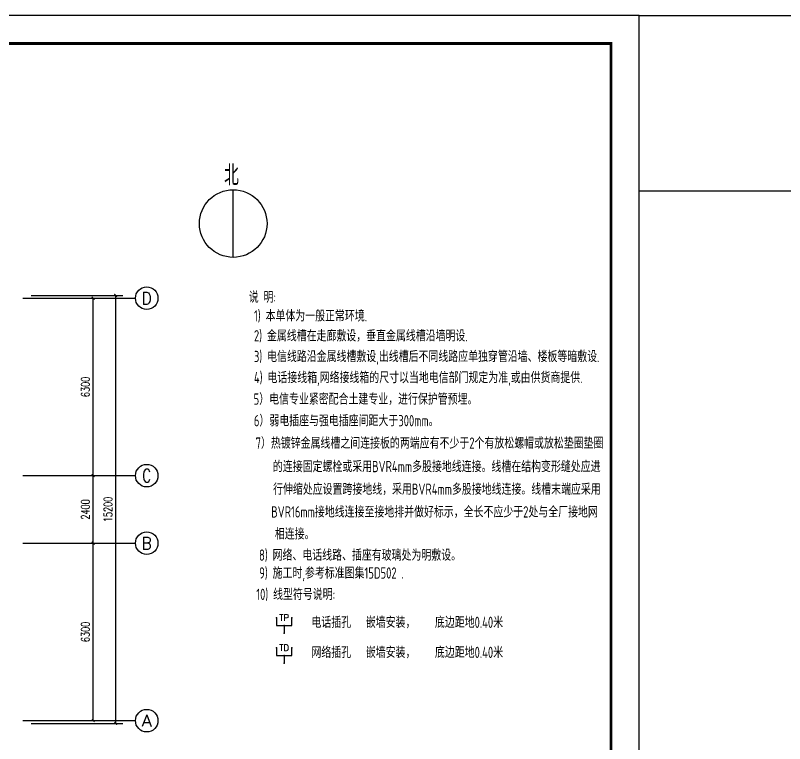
# Model space of a CAD drawing. Extents: x 6250600 to 6678662, y -692028 to -290561.
# Drawn here: x 6510527 to 6537826, y -404482 to -378624 of the extents above; entities that cross this region are included whole.
import ezdxf
from ezdxf.enums import TextEntityAlignment as Align

# ---------------------------------------------------------------- set-up
doc = ezdxf.new("R2010")
doc.units = 0
doc.header["$LTSCALE"] = 1000
doc.header["$MEASUREMENT"] = 0
doc.layers.get('0').update_dxf_attribs({"linetype": 'CONTINUOUS'})
doc.layers.get('Defpoints').update_dxf_attribs({"linetype": 'CONTINUOUS'})
for name, color, linetype in [('AXIS_TEXT', 7, 'CONTINUOUS'), ('PUB_TEXT', 7, 'CONTINUOUS'), ('PUB_TITLE', 4, 'CONTINUOUS'), ('建筑底图', 251, 'CONTINUOUS'), ('电信', 7, 'CONTINUOUS')]:
    doc.layers.add(name, color=color, linetype=linetype)
doc.styles.add('_TCH_AXIS', font='COMPLEX', dxfattribs={"bigfont": 'GBCBIG'})
doc.styles.add('_TCH_DIM', font='SIMPLEX', dxfattribs={"bigfont": 'GBCBIG'})
doc.styles.add('_TCH_DIM_T3', font='SIMPLEX', dxfattribs={"width": 0.705882, "bigfont": 'GBCBIG'})
doc.styles.add('_TCH_LABEL', font='COMPLEX', dxfattribs={"bigfont": 'GBCBIG'})
doc.styles.add('COMPLEX', font='COMPLEX')
doc.styles.add('SCEI', font='sceie.shx', dxfattribs={"width": 0.8, "height": 400, "bigfont": 'sceic.shx'})
doc.dimstyles.new('_TCH_ARCH&&100', dxfattribs={"dimtxt": 297.5, "dimasz": 100, "dimexe": 250, "dimexo": 300, "dimgap": 126.25, "dimtad": 1, "dimdec": 0, "dimzin": 0, "dimdsep": 46, "dimtxsty": '_TCH_DIM_T3', "dimblk": 'ARCHTICK', "dimcen": 0.09, "dimclrt": 7, "dimazin": 2, "dimtfac": 1, "dimtdec": 0, "dimtix": 1, "dimtmove": 2, "dimatfit": 3, "dimfxl": 0, "dimtolj": 1, "dimtzin": 0, "dimarcsym": 0})

# ---------------------------------------------------------------- blocks, each defined once
blk = doc.blocks.new('$equip$00001382')
for p, q in [((-0.5, 0.499), (-0.5, 0.999)), ((0.5, 0.999), (0.5, 0.499)), ((0.5, 0.499), (-0.5, 0.499)), ((0, 0.5), (0, 0))]:
    blk.add_line(p, q)
for p in [(-0.5, 0.999), (0.5, 0.999), (0, 0.499), (0, 0)]:
    blk.add_point(p)
at = {"style": '_TCH_LABEL', "flags": 8}
blk.add_attdef('$TEXT$', text='', height=0.4, dxfattribs=at).set_placement((0, 0.999), align=Align.MIDDLE_CENTER)
at = {"style": '_TCH_LABEL', "flags": 9}
blk.add_attdef('A', (0, 0), '', height=0.00002, dxfattribs=at)
blk = doc.blocks.new('_ArchTick')
at = {"color": 0, "linetype": 'ByBlock', "const_width": 0.4}
blk.add_lwpolyline([(-0.5, -0.5), (0.5, 0.5)], dxfattribs=at)
blk = doc.blocks.new('*D456')
at = {"layer": 'Defpoints', "color": 0, "transparency": 16777216}
for p in [(6510787, -388566), (6514087, -388566), (6510787, -403766)]:
    blk.add_point(p, dxfattribs=at)
at = {"layer": '建筑底图', "color": 0, "lineweight": -2, "transparency": 16777216}
for p, q in [((6511087, -388566), (6514337, -388566)), ((6514087, -403766), (6514087, -388566)), ((6511087, -403766), (6514337, -403766))]:
    blk.add_line(p, q, dxfattribs=at)
at = {"layer": '建筑底图', "color": 0, "lineweight": -2, "transparency": 16777216, "xscale": 100, "yscale": 100, "zscale": 100}
for p, rotation in [((6514087, -388566), 90), ((6514087, -403766), 270)]:
    blk.add_blockref('_ArchTick', p, dxfattribs=dict(at, rotation=rotation))
at = {"layer": '建筑底图', "color": 7, "transparency": 16777216, "insert": (6513812, -396166), "char_height": 297.5, "attachment_point": 5, "rotation": 90, "style": '_TCH_DIM_T3'}
blk.add_mtext('\\A1;15200', dxfattribs=at)
blk = doc.blocks.new('*D457')
at = {"layer": 'Defpoints', "color": 0, "transparency": 16777216}
for p in [(6510787, -397366), (6513287, -397366), (6510787, -403666)]:
    blk.add_point(p, dxfattribs=at)
at = {"layer": '建筑底图', "color": 0, "lineweight": -2, "transparency": 16777216}
for p, q in [((6511087, -397366), (6513537, -397366)), ((6513287, -403666), (6513287, -397366)), ((6511087, -403666), (6513537, -403666))]:
    blk.add_line(p, q, dxfattribs=at)
at = {"layer": '建筑底图', "color": 0, "lineweight": -2, "transparency": 16777216, "xscale": 100, "yscale": 100, "zscale": 100}
for p, rotation in [((6513287, -397366), 90), ((6513287, -403666), 270)]:
    blk.add_blockref('_ArchTick', p, dxfattribs=dict(at, rotation=rotation))
at = {"layer": '建筑底图', "color": 7, "transparency": 16777216, "insert": (6513012, -400516), "char_height": 297.5, "attachment_point": 5, "rotation": 90, "style": '_TCH_DIM_T3'}
blk.add_mtext('\\A1;6300', dxfattribs=at)
blk = doc.blocks.new('*D458')
at = {"layer": 'Defpoints', "color": 0, "transparency": 16777216}
for p in [(6510787, -394966), (6513287, -394966), (6510787, -397366)]:
    blk.add_point(p, dxfattribs=at)
at = {"layer": '建筑底图', "color": 0, "lineweight": -2, "transparency": 16777216}
for p, q in [((6511087, -394966), (6513537, -394966)), ((6513287, -397366), (6513287, -394966)), ((6511087, -397366), (6513537, -397366))]:
    blk.add_line(p, q, dxfattribs=at)
at = {"layer": '建筑底图', "color": 0, "lineweight": -2, "transparency": 16777216, "xscale": 100, "yscale": 100, "zscale": 100}
for p, rotation in [((6513287, -394966), 90), ((6513287, -397366), 270)]:
    blk.add_blockref('_ArchTick', p, dxfattribs=dict(at, rotation=rotation))
at = {"layer": '建筑底图', "color": 7, "transparency": 16777216, "insert": (6513012, -396166), "char_height": 297.5, "attachment_point": 5, "rotation": 90, "style": '_TCH_DIM_T3'}
blk.add_mtext('\\A1;2400', dxfattribs=at)
blk = doc.blocks.new('*D459')
at = {"layer": 'Defpoints', "color": 0, "transparency": 16777216}
for p in [(6510787, -388666), (6513287, -388666), (6510787, -394966)]:
    blk.add_point(p, dxfattribs=at)
at = {"layer": '建筑底图', "color": 0, "lineweight": -2, "transparency": 16777216}
for p, q in [((6511087, -388666), (6513537, -388666)), ((6513287, -394966), (6513287, -388666)), ((6511087, -394966), (6513537, -394966))]:
    blk.add_line(p, q, dxfattribs=at)
at = {"layer": '建筑底图', "color": 0, "lineweight": -2, "transparency": 16777216, "xscale": 100, "yscale": 100, "zscale": 100}
for p, rotation in [((6513287, -388666), 90), ((6513287, -394966), 270)]:
    blk.add_blockref('_ArchTick', p, dxfattribs=dict(at, rotation=rotation))
at = {"layer": '建筑底图', "color": 7, "transparency": 16777216, "insert": (6513012, -391816), "char_height": 297.5, "attachment_point": 5, "rotation": 90, "style": '_TCH_DIM_T3'}
blk.add_mtext('\\A1;6300', dxfattribs=at)
blk = doc.blocks.new('_AXISO')
blk.add_circle((0, 0), 0.5)
at = {"layer": 'AXIS_TEXT', "style": 'COMPLEX', "width": 1.041667}
blk.add_attdef('A', text='', height=0.56, dxfattribs=at).set_placement((-0.25, -0.28), (0.25, -0.28), align=Align.FIT)

msp = doc.modelspace()

# ---------------------------------------------------------------- linework, layer by layer
at = {"color": 1}
msp.add_lwpolyline([(6532665, -378623.5), (6544037.7, -378623.5), (6544037.7, -384868.3), (6532665, -384868.3)], close=True, dxfattribs=at)
at = {"layer": 'PUB_TITLE', "color": 4}
msp.add_lwpolyline([(6473265, -420623.5), (6532665, -420623.5), (6532665, -378623.5), (6473265, -378623.5)], close=True, dxfattribs=at)
at = {"layer": 'PUB_TITLE', "color": 4, "const_width": 100}
msp.add_lwpolyline([(6475765, -419623.5), (6531665, -419623.5), (6531665, -379623.5), (6475765, -379623.5)], close=True, dxfattribs=at)
at = {"layer": '建筑底图'}
for p, q in [((6510787.2, -388666.4), (6514787.2, -388666.4)), ((6510787.2, -394966.4), (6514787.2, -394966.4)), ((6510787.2, -397366.4), (6514787.2, -397366.4)), ((6510787.2, -403666.4), (6514787.2, -403666.4))]:
    msp.add_line(p, q, dxfattribs=at)
msp.add_lwpolyline([(6518256.5, -387215.3), (6518256.5, -384815.3)], dxfattribs=at)
msp.add_circle((6518256.5, -386015.3), 1200, dxfattribs=at)

# ---------------------------------------------------------------- block references
at = {"layer": 'PUB_TEXT'}
ref = msp.add_blockref('$equip$00001382', (6520067.1, -400560.1), dxfattribs=dict(at, xscale=-549.84375, yscale=549.84375, zscale=549.8437499999999))
ref.add_attrib('$TEXT$', 'TP', dxfattribs={"layer": '0', "height": 219.94, "style": '_TCH_LABEL', "flags": 8}).set_placement((6520067.1, -400010.8), align=Align.MIDDLE_CENTER)
ref = msp.add_blockref('$equip$00001382', (6520067.1, -401626.7), dxfattribs=dict(at, xscale=-549.84375, yscale=549.84375, zscale=549.8437499999999))
ref.add_attrib('$TEXT$', 'TD', dxfattribs={"layer": '0', "height": 219.94, "style": '_TCH_LABEL', "flags": 8}).set_placement((6520067.1, -401077.4), align=Align.MIDDLE_CENTER)
at = {"layer": '建筑底图'}
ref = msp.add_blockref('_AXISO', (6515187.2, -388666.4), dxfattribs=dict(at, xscale=800, yscale=800, zscale=800))
ref.add_attrib('A', 'D', dxfattribs={"layer": 'AXIS_TEXT', "color": 0, "height": 435.3, "style": '_TCH_AXIS'}).set_placement((6515011.1, -388884), (6515363.4, -388884), align=Align.FIT)
ref = msp.add_blockref('_AXISO', (6515187.2, -394966.4), dxfattribs=dict(at, xscale=800, yscale=800, zscale=800))
ref.add_attrib('A', 'C', dxfattribs={"layer": 'AXIS_TEXT', "color": 0, "height": 455.7, "style": '_TCH_AXIS'}).set_placement((6515024.5, -395194.2), (6515350, -395194.2), align=Align.FIT)
ref = msp.add_blockref('_AXISO', (6515187.2, -397366.4), dxfattribs=dict(at, xscale=800, yscale=800, zscale=800))
ref.add_attrib('A', 'B', dxfattribs={"layer": 'AXIS_TEXT', "color": 0, "height": 435.3, "style": '_TCH_AXIS'}).set_placement((6515011.1, -397584), (6515363.4, -397584), align=Align.FIT)
ref = msp.add_blockref('_AXISO', (6515187.2, -403666.4), dxfattribs=dict(at, xscale=800, yscale=800, zscale=800))
ref.add_attrib('A', 'A', dxfattribs={"layer": 'AXIS_TEXT', "color": 0, "height": 425.2, "style": '_TCH_AXIS'}).set_placement((6515005, -403879), (6515369.5, -403879), align=Align.FIT)

# ---------------------------------------------------------------- texts
at = {"layer": '建筑底图', "style": '_TCH_DIM'}
msp.add_text('北', height=723.4, dxfattribs=at).set_placement((6517935.2, -384661.6))
at = {"layer": '电信', "color": 7, "style": 'SCEI', "width": 0.8}
for s, p in [('说 明:', (6518809.3, -388827.3)), ('1) 本单体为一般正常环境.', (6518992.8, -389492.3)), ('2) 金属线槽在走廊敷设，垂直金属线槽沿墙明设.', (6518992.8, -390199.7)), ('3) 电信线路沿金属线槽敷设,出线槽后不同线路应单独穿管沿墙、楼板等暗敷设.', (6518992.8, -390935.1)), ('4) 电话接线箱,网络接线箱的尺寸以当地电信部门规定为准,或由供货商提供.', (6518992.8, -391683.4)), ('5）电信专业紧密配合土建专业，进行保护管预埋。', (6518982.2, -392447.5)), ('6）弱电插座与强电插座间距大于300mm。', (6518990.4, -393214.8)), (' 7）热镀锌金属线槽之间连接板的两端应有不少于2个有放松螺帽或放松垫圈垫圈', (6518877.8, -394009.8)), ('的连接固定螺栓或采用BVR4mm多股接地线连接。线槽在结构变形缝处应进', (6519665.8, -394843.6)), ('行伸缩处应设置跨接地线，采用BVR4mm多股接地线连接。线槽末端应采用', (6519671.4, -395647.5)), ('BVR16mm接地线连接至接地排并做好标示，全长不应少于2处与全厂接地网', (6519605.7, -396454.1)), ('相连接。', (6519733.1, -397235.8)), ('8) 网络、电话线路、插座有玻璃处为明敷设。', (6519173.6, -397987.5)), ('9) 施工时,参考标准图集15D502 .', (6519178.5, -398622.7)), ('10) 线型符号说明:', (6519074.3, -399381.3)), ('电话插孔   嵌墙安装，    底边距地0.40米', (6521033.4, -400374.4)), ('网络插孔   嵌墙安装，    底边距地0.40米', (6521033.4, -401441.1))]:
    msp.add_text(s, height=400, dxfattribs=at).set_placement(p)

# ---------------------------------------------------------------- dimensions: what is measured, and where the dimension line sits
at = {"layer": '建筑底图'}
for p1, p2, distance, picture, middle in [((6510787.2, -403766.4), (6510787.2, -388566.4), -3300, '*D456', (6513812.2, -396166.4)), ((6510787.2, -394966.4), (6510787.2, -388666.4), -2500, '*D459', (6513012.2, -391816.4)), ((6510787.2, -397366.4), (6510787.2, -394966.4), -2500, '*D458', (6513012.2, -396166.4)), ((6510787.2, -403666.4), (6510787.2, -397366.4), -2500, '*D457', (6513012.2, -400516.4))]:
    dim = msp.add_aligned_dim(p1=p1, p2=p2, distance=distance, dimstyle='_TCH_ARCH&&100', dxfattribs=at)
    dim.commit()
    dim.dimension.update_dxf_attribs({"geometry": picture, "text_midpoint": middle})

doc.saveas('drawing.dxf')
